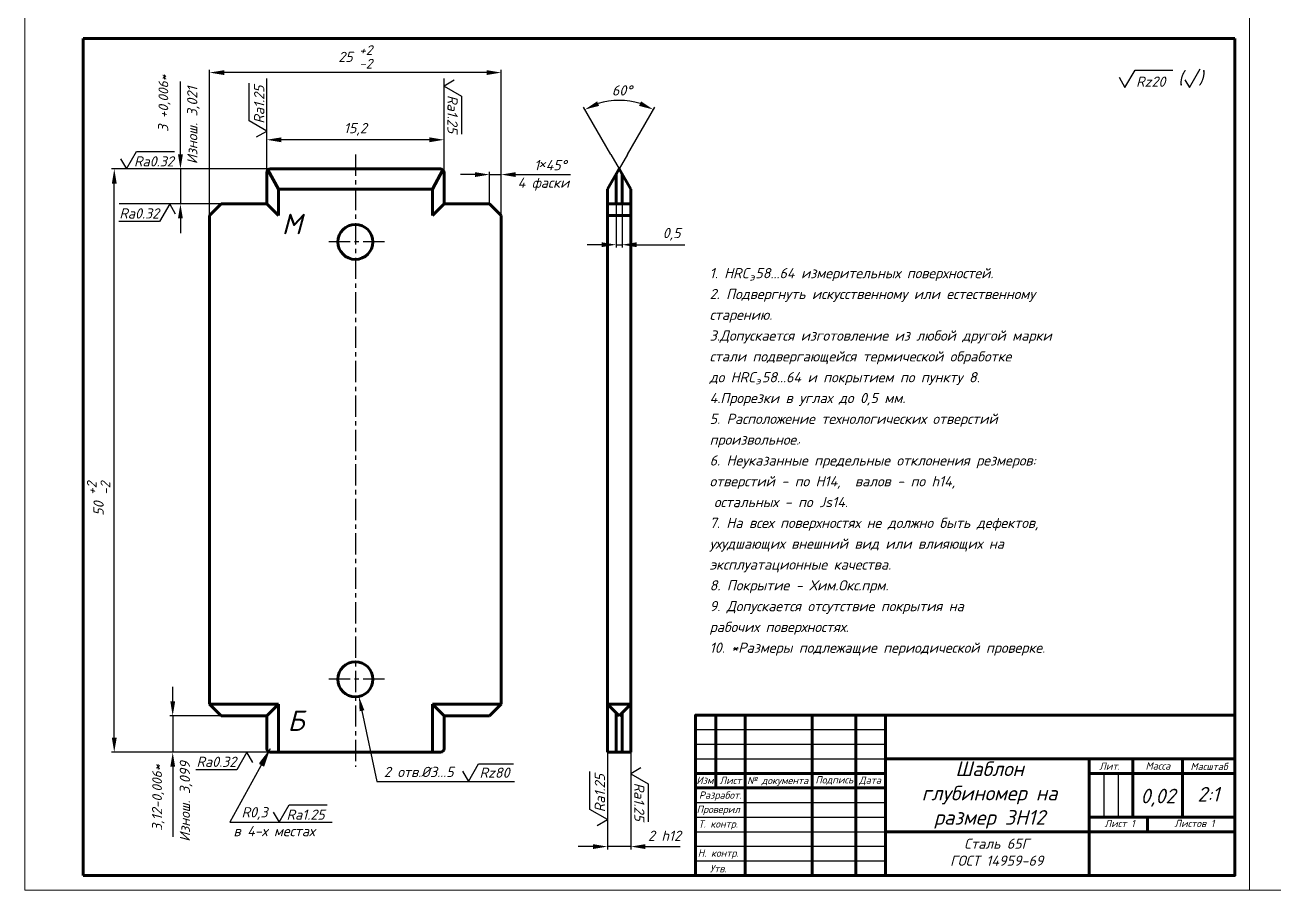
# Model space of a CAD drawing. Extents: x 3984 to 4893, y -1391 to 1983.
# Drawn here: x 4053.2 to 4481.6, y -1391.5 to -1094.9 of the extents above; entities that cross this region are included whole.
import ezdxf
from ezdxf.enums import TextEntityAlignment as Align

# ---------------------------------------------------------------- set-up
doc = ezdxf.new("R2010")
doc.units = 0
doc.header["$MEASUREMENT"] = 0
for name, pattern in [('DASHDOTX2', [2, 1, -0.5, 0, -0.5]), ('K5LT_AXLED', [11.807581, 7.307581, -1.5, 1.5, -1.5]), ('K5LT_BASIC', [0])]:
    doc.linetypes.add(name, pattern=pattern)
doc.layers.add('0 VIEW0', color=7, linetype='Continuous')
doc.layers.add('OSI', color=18, linetype='DASHDOTX2')
doc.layers.add('Обводка', color=7, linetype='Continuous', lineweight=30)
doc.styles.get("Standard").update_dxf_attribs({"font": 'isocpeui.ttf', "height": 3.5})
doc.dimstyles.new('AM_ISO', dxfattribs={"dimtxt": 3.5, "dimasz": 5, "dimexe": 1, "dimexo": 1, "dimgap": 1.5, "dimtad": 3, "dimtoh": 1, "dimdsep": 46, "dimtxsty": 'Standard', "dimcen": 0, "dimclrd": 256, "dimclre": 256, "dimclrt": 256, "dimadec": 0, "dimazin": 2, "dimtp": 0.1, "dimtm": 0.1, "dimtfac": 0.71, "dimtmove": 0, "dimatfit": 2, "dimfxl": 1, "dimlwd": -1, "dimlwe": -1, "dimarcsym": 1})
doc.dimstyles.new('AM_ISO$3', dxfattribs={"dimtxt": 3.5, "dimasz": 5, "dimexe": 1, "dimexo": 1, "dimgap": 1.5, "dimtad": 3, "dimtoh": 1, "dimdsep": 46, "dimtxsty": 'Standard', "dimcen": 0, "dimclrd": 256, "dimclre": 256, "dimclrt": 256, "dimadec": 0, "dimazin": 2, "dimtp": 0.1, "dimtm": 0.1, "dimtfac": 0.71, "dimtofl": 0, "dimtmove": 0, "dimatfit": 0, "dimfxl": 1, "dimlwd": -1, "dimlwe": -1, "dimarcsym": 1})

# ---------------------------------------------------------------- blocks, each defined once
blk = doc.blocks.new('*D460')
at = {"layer": '0 VIEW0', "transparency": 16777216}
for p, q in [((4103.92, -1326.75), (4103.92, -1321.75)), ((4135.17, -1331.75), (4102.92, -1331.75)), ((4103.92, -1331.75), (4103.92, -1344.23)), ((4139.17, -1344.23), (4102.92, -1344.23)), ((4103.92, -1349.23), (4103.92, -1354.23))]:
    blk.add_line(p, q, dxfattribs=at)
at = {"layer": '0 VIEW0', "lineweight": 30, "transparency": 16777216}
for points in [[(4103.09, -1326.75), (4104.76, -1326.75), (4103.92, -1331.75)], [(4103.09, -1349.23), (4104.76, -1349.23), (4103.92, -1344.23)]]:
    blk.add_solid(points, dxfattribs=at)
at = {"layer": 'Defpoints', "color": 0, "lineweight": 30, "transparency": 16777216}
for p in [(4136.17, -1331.75), (4103.92, -1344.23), (4140.17, -1344.23)]:
    blk.add_point(p, dxfattribs=at)
at = {"layer": '0 VIEW0', "lineweight": 30, "transparency": 16777216, "insert": (4098.96, -1359.83), "char_height": 3.5, "attachment_point": 5, "rotation": 90}
blk.add_mtext('\\A1;3,12{\\H3.33-0,006}*', dxfattribs=at)
blk = doc.blocks.new('*D461')
at = {"layer": '0 VIEW0', "transparency": 16777216}
for p, q in [((4106.57, -1139.23), (4106.57, -1134.23)), ((4165.57, -1144.23), (4105.57, -1144.23)), ((4106.57, -1144.23), (4106.57, -1156.21)), ((4135.17, -1156.21), (4105.57, -1156.21)), ((4106.57, -1161.21), (4106.57, -1166.21))]:
    blk.add_line(p, q, dxfattribs=at)
at = {"layer": '0 VIEW0', "lineweight": 30, "transparency": 16777216}
for points in [[(4105.73, -1139.23), (4107.4, -1139.23), (4106.57, -1144.23)], [(4105.73, -1161.21), (4107.4, -1161.21), (4106.57, -1156.21)]]:
    blk.add_solid(points, dxfattribs=at)
at = {"layer": 'Defpoints', "color": 0, "lineweight": 30, "transparency": 16777216}
for p in [(4166.57, -1144.23), (4106.57, -1156.21), (4136.17, -1156.21)]:
    blk.add_point(p, dxfattribs=at)
at = {"layer": '0 VIEW0', "lineweight": 30, "transparency": 16777216, "insert": (4101.02, -1121.74), "char_height": 3.5, "attachment_point": 5, "rotation": 90}
blk.add_mtext('3 {\\H3.33\\S+0,006*', dxfattribs=at)
blk = doc.blocks.new('*D462')
at = {"layer": '0 VIEW0', "transparency": 16777216}
for p, q in [((4165.57, -1144.23), (4082.87, -1144.23)), ((4083.87, -1339.23), (4083.87, -1149.23)), ((4165.57, -1344.23), (4082.87, -1344.23))]:
    blk.add_line(p, q, dxfattribs=at)
at = {"layer": '0 VIEW0', "lineweight": 30, "transparency": 16777216}
for points in [[(4083.04, -1149.23), (4084.71, -1149.23), (4083.87, -1144.23)], [(4083.04, -1339.23), (4084.71, -1339.23), (4083.87, -1344.23)]]:
    blk.add_solid(points, dxfattribs=at)
at = {"layer": 'Defpoints', "color": 0, "lineweight": 30, "transparency": 16777216}
for p in [(4083.87, -1144.23), (4166.57, -1144.23), (4166.57, -1344.23)]:
    blk.add_point(p, dxfattribs=at)
at = {"layer": '0 VIEW0', "lineweight": 30, "transparency": 16777216, "insert": (4078.49, -1257.32), "char_height": 3.5, "attachment_point": 5, "rotation": 90}
blk.add_mtext('\\A1;50 {\\H3.33\\S+2^ -2;}', dxfattribs=at)
blk = doc.blocks.new('*D463')
at = {"layer": '0 VIEW0', "transparency": 16777216}
for p, q in [((4136.17, -1155.21), (4136.17, -1133.23)), ((4191.97, -1134.23), (4141.17, -1134.23)), ((4196.97, -1155.21), (4196.97, -1133.23))]:
    blk.add_line(p, q, dxfattribs=at)
at = {"layer": '0 VIEW0', "lineweight": 30, "transparency": 16777216}
for points in [[(4141.17, -1133.4), (4141.17, -1135.06), (4136.17, -1134.23)], [(4191.97, -1133.4), (4191.97, -1135.06), (4196.97, -1134.23)]]:
    blk.add_solid(points, dxfattribs=at)
at = {"layer": 'Defpoints', "color": 0, "lineweight": 30, "transparency": 16777216}
for p in [(4136.17, -1134.23), (4136.17, -1156.21), (4196.97, -1156.21)]:
    blk.add_point(p, dxfattribs=at)
at = {"layer": '0 VIEW0', "lineweight": 30, "transparency": 16777216, "insert": (4166.57, -1130.63), "char_height": 3.5, "attachment_point": 5}
blk.add_mtext('15,2', dxfattribs=at)
blk = doc.blocks.new('*D464')
at = {"layer": '0 VIEW0', "transparency": 16777216}
for p, q in [((4116.57, -1163.66), (4116.57, -1110.19)), ((4211.57, -1111.19), (4121.57, -1111.19)), ((4216.57, -1163.66), (4216.57, -1110.19))]:
    blk.add_line(p, q, dxfattribs=at)
at = {"layer": '0 VIEW0', "lineweight": 30, "transparency": 16777216}
for points in [[(4121.57, -1110.36), (4121.57, -1112.02), (4116.57, -1111.19)], [(4211.57, -1110.36), (4211.57, -1112.02), (4216.57, -1111.19)]]:
    blk.add_solid(points, dxfattribs=at)
at = {"layer": 'Defpoints', "color": 0, "lineweight": 30, "transparency": 16777216}
for p in [(4116.57, -1111.19), (4116.57, -1164.66), (4216.57, -1164.66)]:
    blk.add_point(p, dxfattribs=at)
at = {"layer": '0 VIEW0', "lineweight": 30, "transparency": 16777216, "insert": (4166.57, -1105.81), "char_height": 3.5, "attachment_point": 5}
blk.add_mtext('\\A1;25 {\\H3.33\\S+2^ -2;}', dxfattribs=at)
blk = doc.blocks.new('*D465')
at = {"layer": '0 VIEW0', "transparency": 16777216}
for p, q in [((4207.57, -1146.17), (4202.57, -1146.17)), ((4212.57, -1156.17), (4212.57, -1145.17)), ((4212.57, -1146.17), (4216.57, -1146.17)), ((4216.57, -1163.66), (4216.57, -1145.17)), ((4221.57, -1146.17), (4240.31, -1146.17))]:
    blk.add_line(p, q, dxfattribs=at)
at = {"layer": '0 VIEW0', "lineweight": 30, "transparency": 16777216}
for points in [[(4207.57, -1145.33), (4207.57, -1147), (4212.57, -1146.17)], [(4221.57, -1145.33), (4221.57, -1147), (4216.57, -1146.17)]]:
    blk.add_solid(points, dxfattribs=at)
at = {"layer": 'Defpoints', "color": 0, "lineweight": 30, "transparency": 16777216}
for p in [(4212.57, -1146.17), (4212.57, -1157.17), (4216.57, -1164.66)]:
    blk.add_point(p, dxfattribs=at)
at = {"layer": '0 VIEW0', "lineweight": 30, "transparency": 16777216, "insert": (4233.44, -1142.92), "char_height": 3.5, "attachment_point": 5}
blk.add_mtext('1 45%%d', dxfattribs=at)
blk = doc.blocks.new('*D466')
at = {"layer": '0 VIEW0', "transparency": 16777216}
for p, q in [((4256.02, -1153.52), (4256.02, -1171.21)), ((4258.02, -1153.25), (4258.02, -1171.21)), ((4251.02, -1170.21), (4246.02, -1170.21)), ((4256.02, -1170.21), (4258.02, -1170.21)), ((4263.02, -1170.21), (4279.54, -1170.21))]:
    blk.add_line(p, q, dxfattribs=at)
at = {"layer": '0 VIEW0', "lineweight": 30, "transparency": 16777216}
for points in [[(4251.02, -1169.37), (4251.02, -1171.04), (4256.02, -1170.21)], [(4263.02, -1169.37), (4263.02, -1171.04), (4258.02, -1170.21)]]:
    blk.add_solid(points, dxfattribs=at)
at = {"layer": 'Defpoints', "color": 0, "lineweight": 30, "transparency": 16777216}
for p in [(4258.02, -1152.25), (4256.02, -1152.52), (4256.02, -1170.21)]:
    blk.add_point(p, dxfattribs=at)
at = {"layer": '0 VIEW0', "lineweight": 30, "transparency": 16777216, "insert": (4275.05, -1166.61), "char_height": 3.5, "attachment_point": 5}
blk.add_mtext('0,5', dxfattribs=at)
blk = doc.blocks.new('*D467')
at = {"layer": '0 VIEW0', "transparency": 16777216}
for p, q in [((4261.02, -1340.16), (4261.02, -1377.58)), ((4253.02, -1341.06), (4253.02, -1377.58)), ((4248.02, -1376.58), (4243.02, -1376.58)), ((4261.02, -1376.58), (4253.02, -1376.58)), ((4266.02, -1376.58), (4271.02, -1376.58))]:
    blk.add_line(p, q, dxfattribs=at)
at = {"layer": '0 VIEW0', "lineweight": 30, "transparency": 16777216}
for points in [[(4248.02, -1375.75), (4248.02, -1377.42), (4253.02, -1376.58)], [(4266.02, -1375.75), (4266.02, -1377.42), (4261.02, -1376.58)]]:
    blk.add_solid(points, dxfattribs=at)
at = {"layer": 'Defpoints', "color": 0, "lineweight": 30, "transparency": 16777216}
for p in [(4253.02, -1340.06), (4261.02, -1339.16), (4253.02, -1376.58)]:
    blk.add_point(p, dxfattribs=at)
at = {"layer": '0 VIEW0', "lineweight": 30, "transparency": 16777216, "insert": (4272.58, -1372.87), "char_height": 3.5, "attachment_point": 5}
blk.add_mtext('2 h12', dxfattribs=at)
blk = doc.blocks.new('*D468')
at = {"layer": '0 VIEW0', "transparency": 16777216}
for p, q in [((4254.17, -1139.29), (4244.76, -1122.99)), ((4259.87, -1139.29), (4269.28, -1122.99))]:
    blk.add_line(p, q, dxfattribs=at)
blk.add_arc((4257.02, -1144.23), 23.52, 72.202, 107.798, dxfattribs=at)
at = {"layer": '0 VIEW0', "lineweight": 30, "transparency": 16777216}
for points in [[(4250.17, -1122.6), (4249.49, -1121.07), (4245.26, -1123.86)], [(4264.55, -1121.07), (4263.87, -1122.6), (4268.78, -1123.86)]]:
    blk.add_solid(points, dxfattribs=at)
at = {"layer": 'Defpoints', "color": 0, "lineweight": 30, "transparency": 16777216}
for p in [(4252.94, -1121.07), (4254.67, -1140.16), (4259.37, -1140.16), (4257.02, -1144.23)]:
    blk.add_point(p, dxfattribs=at)
at = {"layer": '0 VIEW0', "lineweight": 30, "transparency": 16777216, "insert": (4258.02, -1117.3), "char_height": 3.5, "attachment_point": 5}
blk.add_mtext('60%%d', dxfattribs=at)
blk = doc.blocks.new('*D469')
at = {"layer": '0 VIEW0', "transparency": 16777216}
for p, q in [((4168.84, -1329.99), (4173.94, -1354.23)), ((4173.94, -1354.23), (4201.18, -1354.23))]:
    blk.add_line(p, q, dxfattribs=at)
at = {"layer": '0 VIEW0', "lineweight": 30, "transparency": 16777216}
blk.add_solid([(4169.65, -1329.82), (4168.02, -1330.17), (4167.8, -1325.1)], dxfattribs=at)
at = {"layer": 'Defpoints', "color": 0, "lineweight": 30, "transparency": 16777216}
for p in [(4165.33, -1313.36), (4167.8, -1325.1)]:
    blk.add_point(p, dxfattribs=at)
at = {"layer": '0 VIEW0', "lineweight": 30, "transparency": 16777216, "insert": (4188.31, -1350.98), "char_height": 3.5, "attachment_point": 5}
blk.add_mtext('2 отв.%%c3...5', dxfattribs=at)

msp = doc.modelspace()

# ---------------------------------------------------------------- hatches: boundary and pattern name
at = {"lineweight": 30}
h = msp.add_hatch(color=18, dxfattribs=at)
h.set_gradient(color2=(0, 0, 0), one_color=1)
h.paths.add_polyline_path([(4133.658, -1348.068), (4134.389, -1348.468), (4136.791, -1344.083)])
h.paths.add_polyline_path([(4136.791, -1344.083), (4134.389, -1348.468), (4135.12, -1348.869)])

# ---------------------------------------------------------------- linework, layer by layer
at = {"linetype": 'Continuous', "lineweight": 0}
msp.add_line((4473.25, -797.474), (4473.25, -1391.474), dxfattribs=at)
at = {"lineweight": 30}
for p, q in [((4136.168, -1133.23), (4136.168, -1113.23)), ((4196.968, -1133.23), (4196.968, -1113.23)), ((4106.568, -1134.23), (4106.568, -1114.23)), ((4254.17, -1139.293), (4257.02, -1144.23)), ((4259.871, -1139.293), (4257.02, -1144.23)), ((4105.568, -1156.207), (4085.568, -1156.207)), ((4137.368, -1343.03), (4123.563, -1368.232)), ((4136.791, -1344.083), (4133.658, -1348.068)), ((4135.12, -1348.869), (4136.791, -1344.083)), ((4133.658, -1348.068), (4135.12, -1348.869)), ((4103.922, -1354.23), (4103.922, -1373.23)), ((4201.18, -1354.23), (4221.18, -1354.23)), ((4123.563, -1368.232), (4138.563, -1368.232)), ((4138.563, -1368.232), (4158.563, -1368.232)), ((4271.02, -1376.584), (4278.02, -1376.584))]:
    msp.add_line(p, q, dxfattribs=at)
at = {"linetype": 'K5LT_AXLED', "lineweight": 30}
for p, q in [((4176.568, -1169.23), (4156.568, -1169.23)), ((4176.568, -1319.23), (4156.568, -1319.23))]:
    msp.add_line(p, q, dxfattribs=at)
at = {"color": 0, "lineweight": 70}
for p, q in [((4300.25, -1331.474), (4300.25, -1386.474)), ((4323.25, -1331.474), (4323.25, -1386.474)), ((4338.25, -1331.474), (4338.25, -1386.474)), ((4418.25, -1346.474), (4348.427, -1346.474)), ((4450.25, -1346.474), (4450.25, -1366.474)), ((4418.25, -1371.474), (4348.427, -1371.474)), ((4418.25, -1371.474), (4468.25, -1371.474))]:
    msp.add_line(p, q, dxfattribs=at)
at = {"color": 0, "lineweight": 30}
for p, q in [((4348.427, -1331.474), (4348.427, -1386.474)), ((4283.25, -1336.474), (4348.25, -1336.474)), ((4348.25, -1336.474), (4348.427, -1336.474)), ((4283.25, -1341.474), (4348.25, -1341.474)), ((4348.25, -1341.474), (4348.427, -1341.474)), ((4283.25, -1346.474), (4356.968, -1346.474)), ((4348.25, -1346.474), (4348.25, -1346.474)), ((4433.25, -1346.474), (4433.25, -1366.474)), ((4283.25, -1351.474), (4348.25, -1351.474)), ((4348.25, -1351.474), (4348.427, -1351.474)), ((4418.25, -1351.474), (4468.25, -1351.474)), ((4428.25, -1351.474), (4428.25, -1366.474)), ((4283.25, -1356.474), (4348.25, -1356.474)), ((4348.25, -1356.474), (4348.427, -1356.474)), ((4283.25, -1361.474), (4348.25, -1361.474)), ((4348.25, -1361.474), (4348.427, -1361.474)), ((4283.25, -1366.474), (4348.25, -1366.474)), ((4348.25, -1366.474), (4348.427, -1366.474)), ((4418.25, -1366.474), (4468.25, -1366.474)), ((4438.25, -1366.474), (4438.25, -1371.474)), ((4283.25, -1371.474), (4348.25, -1371.474)), ((4348.25, -1371.474), (4348.427, -1371.474)), ((4348.427, -1371.474), (4348.427, -1371.474)), ((4283.25, -1376.474), (4348.427, -1376.474)), ((4283.25, -1381.474), (4348.427, -1381.474))]:
    msp.add_line(p, q, dxfattribs=at)
at = {"linetype": 'Continuous', "lineweight": 0}
msp.add_lwpolyline([(4053.25, -1391.474), (4893.25, -1391.474), (4893.25, -797.474), (4053.25, -797.474)], close=True, dxfattribs=at)
at = {"color": 0, "lineweight": 70}
msp.add_lwpolyline([(4418.25, -1386.474), (4468.25, -1386.474), (4468.25, -1346.474), (4418.25, -1346.474)], close=True, dxfattribs=at)
at = {"layer": '0 VIEW0', "linetype": 'K5LT_BASIC', "lineweight": 60}
for p, q in [((4073.25, -1386.474), (4073.25, -1099.474)), ((4073.25, -1099.474), (4468.25, -1099.474)), ((4468.25, -1099.474), (4468.25, -1386.474)), ((4468.25, -1386.474), (4073.25, -1386.474))]:
    msp.add_line(p, q, dxfattribs=at)
at = {"layer": '0 VIEW0', "linetype": 'K5LT_AXLED', "lineweight": 30}
msp.add_line((4166.568, -1139.23), (4166.568, -1349.23), dxfattribs=at)
at = {"layer": '0 VIEW0', "linetype": 'K5LT_BASIC', "lineweight": 70}
for p, q in [((4136.168, -1156.207), (4136.168, -1145.43)), ((4136.519, -1144.582), (4140.168, -1151.159)), ((4137.368, -1144.23), (4166.568, -1144.23)), ((4195.768, -1144.23), (4166.568, -1144.23)), ((4196.616, -1144.582), (4192.968, -1151.159)), ((4196.968, -1156.207), (4196.968, -1145.43)), ((4257.02, -1144.23), (4253.02, -1151.159)), ((4256.02, -1145.963), (4256.02, -1156.207)), ((4257.02, -1144.23), (4261.02, -1151.159)), ((4258.02, -1145.963), (4258.02, -1156.207)), ((4140.168, -1151.159), (4166.568, -1151.159)), ((4140.168, -1151.159), (4140.168, -1160.207)), ((4192.968, -1151.159), (4166.568, -1151.159)), ((4192.968, -1151.159), (4192.968, -1160.207)), ((4253.02, -1151.159), (4253.02, -1344.23)), ((4261.02, -1151.159), (4261.02, -1344.23)), ((4120.568, -1156.207), (4116.568, -1160.207)), ((4120.568, -1156.207), (4136.168, -1156.207)), ((4136.168, -1156.207), (4140.168, -1160.207)), ((4196.968, -1156.207), (4192.968, -1160.207)), ((4212.568, -1156.207), (4196.968, -1156.207)), ((4212.568, -1156.207), (4216.568, -1160.207)), ((4253.02, -1156.207), (4261.02, -1156.207)), ((4116.568, -1327.75), (4116.568, -1160.207)), ((4216.568, -1327.75), (4216.568, -1160.207)), ((4253.02, -1160.207), (4261.02, -1160.207)), ((4120.568, -1331.75), (4116.568, -1327.75)), ((4116.568, -1327.75), (4140.168, -1327.75)), ((4136.168, -1331.75), (4140.168, -1327.75)), ((4140.168, -1327.75), (4140.168, -1344.23)), ((4216.568, -1327.75), (4192.968, -1327.75)), ((4196.968, -1331.75), (4192.968, -1327.75)), ((4192.968, -1327.75), (4192.968, -1344.23)), ((4212.568, -1331.75), (4216.568, -1327.75)), ((4253.02, -1327.75), (4261.02, -1327.75)), ((4253.02, -1327.75), (4257.02, -1331.75)), ((4261.02, -1327.75), (4257.02, -1331.75)), ((4136.168, -1331.75), (4120.568, -1331.75)), ((4136.168, -1343.03), (4136.168, -1331.75)), ((4196.968, -1331.75), (4212.568, -1331.75)), ((4196.968, -1343.03), (4196.968, -1331.75)), ((4256.02, -1330.75), (4256.02, -1344.23)), ((4258.02, -1330.75), (4258.02, -1344.23)), ((4166.568, -1344.23), (4137.368, -1344.23)), ((4166.568, -1344.23), (4195.768, -1344.23)), ((4253.02, -1344.23), (4261.02, -1344.23))]:
    msp.add_line(p, q, dxfattribs=at)
for centre in [(4166.568, -1169.23), (4166.568, -1319.23)]:
    msp.add_circle(centre, 6, dxfattribs=at)
for centre, start, end in [((4137.368, -1145.43), 90, 180), ((4195.768, -1145.43), 0, 90), ((4137.368, -1343.03), 180, 270), ((4195.768, -1343.03), 270, 0)]:
    msp.add_arc(centre, 1.2, start, end, dxfattribs=at)
at = {"layer": 'OSI', "color": 0, "linetype": 'ByBlock', "lineweight": 30}
for p, q in [((4200.468, -1113.806), (4196.968, -1115.826)), ((4428.486, -1112.814), (4430.507, -1116.314)), ((4430.507, -1116.314), (4433.971, -1110.314)), ((4451.089, -1113.68), (4452.61, -1116.314)), ((4452.61, -1116.314), (4456.306, -1109.912)), ((4196.968, -1115.826), (4202.968, -1119.291)), ((4136.168, -1131.246), (4130.168, -1127.782)), ((4132.668, -1133.267), (4136.168, -1131.246)), ((4088.087, -1144.23), (4091.551, -1138.23)), ((4086.066, -1140.73), (4088.087, -1144.23)), ((4102.902, -1156.207), (4099.438, -1162.207)), ((4104.923, -1159.707), (4102.902, -1156.207)), ((4129.354, -1344.23), (4125.89, -1350.23)), ((4131.375, -1347.73), (4129.354, -1344.23)), ((4205.319, -1354.23), (4208.783, -1348.23)), ((4203.298, -1350.73), (4205.319, -1354.23)), ((4264.52, -1349.613), (4261.02, -1351.634)), ((4261.02, -1351.634), (4267.02, -1355.098)), ((4140.403, -1368.232), (4143.867, -1362.232)), ((4138.382, -1364.732), (4140.403, -1368.232)), ((4253.02, -1367.346), (4247.02, -1363.882)), ((4249.52, -1369.367), (4253.02, -1367.346))]:
    msp.add_line(p, q, dxfattribs=at)
at = {"layer": 'OSI', "linetype": 'ByBlock', "lineweight": 30}
for p, q in [((4433.971, -1110.314), (4446.971, -1110.314)), ((4130.168, -1127.782), (4130.168, -1114.782)), ((4202.968, -1119.291), (4202.968, -1132.291)), ((4091.551, -1138.23), (4104.551, -1138.23)), ((4099.438, -1162.207), (4085.438, -1162.207)), ((4208.783, -1348.23), (4220.783, -1348.23)), ((4125.89, -1350.23), (4111.89, -1350.23)), ((4247.02, -1363.882), (4247.02, -1350.882)), ((4267.02, -1355.098), (4267.02, -1368.098)), ((4143.867, -1362.232), (4156.867, -1362.232))]:
    msp.add_line(p, q, dxfattribs=at)
at = {"layer": 'Обводка', "color": 0, "lineweight": 70}
for p, q in [((4290.25, -1331.474), (4290.25, -1356.474)), ((4300.25, -1331.474), (4300.25, -1386.474)), ((4323.25, -1331.474), (4323.25, -1386.474)), ((4338.25, -1331.474), (4338.25, -1386.474)), ((4348.427, -1331.474), (4348.427, -1386.474)), ((4418.25, -1346.474), (4418.25, -1386.474)), ((4433.25, -1346.474), (4433.25, -1366.474)), ((4450.25, -1346.474), (4450.25, -1366.474)), ((4283.25, -1351.474), (4348.427, -1351.474)), ((4418.25, -1351.474), (4468.25, -1351.474)), ((4283.25, -1356.474), (4348.427, -1356.474)), ((4418.25, -1366.474), (4468.25, -1366.474)), ((4438.25, -1366.474), (4438.25, -1371.474))]:
    msp.add_line(p, q, dxfattribs=at)
at = {"layer": 'Обводка', "color": 0, "lineweight": 30}
msp.add_line((4423.25, -1351.474), (4423.25, -1366.474), dxfattribs=at)
at = {"layer": 'Обводка', "color": 0, "lineweight": 70}
msp.add_lwpolyline([(4283.25, -1386.474), (4468.25, -1386.474), (4468.25, -1331.474), (4283.25, -1331.474)], close=True, dxfattribs=at)

# ---------------------------------------------------------------- texts
at = {"color": 0, "lineweight": 30}
for s, p in [('Лит.', (4425.207, -1349.004)), ('Масса', (4441.825, -1348.926)), ('Масштаб', (4459.372, -1349.121)), ('Изм.', (4286.825, -1353.875)), ('№ документа', (4311.409, -1354.259)), ('Подпись', (4330.832, -1353.891)), ('Дата', (4343.089, -1354.063)), ('Разработ.', (4291.686, -1359.275)), ('Проверил', (4291.017, -1364.152)), ('Т. контр.', (4291.017, -1369.152)), ('Лист 1', (4428.695, -1368.664)), ('Листов 1', (4454.35, -1368.644)), ('Н. контр.', (4291.017, -1379.152)), ('Утв.', (4291.017, -1384.152))]:
    msp.add_text(s, height=2.5, dxfattribs=at).set_placement(p, align=Align.MIDDLE)
msp.add_text('Лист', height=2.5, dxfattribs=at).set_placement((4298.993, -1355.133), align=Align.RIGHT)
at = {"lineweight": 30, "char_height": 3.5, "width": 28.86022, "attachment_point": 1, "rotation": 90}
for s, insert in [('Изнош. 3,021', (4108.865, -1142.585)), ('Изнош. 3,099', (4106.332, -1374.918))]:
    msp.add_mtext(s, dxfattribs=dict(at, insert=insert))
at = {"lineweight": 30, "attachment_point": 1}
for s, insert, char_height, width in [('4 фаски', (4222.21, -1147.209), 3.5, 18.73628), ('э', (4301.826, -1179.983), 2.5, 1.97078), ('э', (4303.903, -1215.547), 2.5, 1.97078), ('0,02', (4435.878, -1356.75), 5, 8.7803), ('R0,3', (4127.537, -1363.058), 3.5, 0.8658), ('в 4-х местах', (4124.758, -1369.526), 3.5, 35.51492), ('\\pxqc;Сталь 65Г\\PГОСТ 14959-69', (4367.599, -1373.825), 3.5, 37.88276)]:
    msp.add_mtext(s, dxfattribs=dict(at, insert=insert, char_height=char_height, width=width))
at = {"layer": '0 VIEW0', "lineweight": 30}
for s, p in [('М', (4141.327, -1166.607)), ('Б', (4143.327, -1336.902))]:
    msp.add_text(s, height=7, dxfattribs=at).set_placement(p)
at = {"layer": '0 VIEW0'}
for s, p in [('1. HRC 58...64 измерительных поверхностей.', (4288.073, -1181.709)), ('2. Подвергнуть искусственному или естественному', (4288.073, -1188.844)), ('старению.', (4288.073, -1195.98)), ('3.Допускается изготовление из любой другой марки', (4288.073, -1203.116)), ('стали подвергающейся термической обработке', (4288.073, -1210.252)), ('до HRC 58...64 и покрытием по пункту 8.', (4288.073, -1217.388)), ('4.Прорезки в углах до 0,5 мм.', (4288.073, -1224.524)), ('5. Расположение технологических отверстий', (4288.073, -1231.659)), ('произвольное.', (4288.073, -1238.795)), ('.', (4318.321, -1238.351)), ('6. Неуказанные предельные отклонения резмеров:', (4288.073, -1245.931)), ('отверстий - по H14,', (4288.073, -1253.067)), ('валов - по h14,', (4337.894, -1253.067)), ('остальных - по Js14.', (4289.555, -1260.203)), ('7. На всех поверхностях не должно быть дефектов,', (4288.073, -1267.338)), ('ухудшающих внешний вид или влияющих на ', (4288.073, -1274.474)), ('эксплуатационные качества.', (4288.073, -1281.61)), ('8. Покрытие - Хим.Окс.прм.', (4288.073, -1288.746)), ('9. Допускается отсутствие покрытия на', (4288.073, -1295.882)), ('рабочих поверхностях.', (4288.073, -1303.017)), ('10. *Размеры подлежащие периодической проверке.', (4288.073, -1310.153))]:
    msp.add_text(s, height=3.5, dxfattribs=at).set_placement(p)
at = {"layer": 'OSI', "color": 0, "linetype": 'ByBlock', "lineweight": 30, "attachment_point": 1}
for s, insert, char_height, width in [('Rz20', (4434.341, -1112.549), 3.5, 4.06839), ('(', (4448.749, -1110.726), 4.5, 1.91148), (')', (4455.734, -1110.715), 4.5, 1.91148), ('Ra0.32', (4090.645, -1139.885), 3.5, 4.06839), ('Ra0.32', (4085.62, -1157.731), 3.5, 4.06839), ('Ra0.32', (4112.072, -1345.754), 3.5, 4.06839), ('Rz80', (4209.153, -1349.493), 3.5, 4.06839), ('2:1', (4455.383, -1356.141), 5, 8.00699), ('Ra1.25', (4142.961, -1363.887), 3.5, 4.06839)]:
    msp.add_mtext(s, dxfattribs=dict(at, insert=insert, char_height=char_height, width=width))
at = {"layer": 'OSI', "color": 0, "linetype": 'ByBlock', "lineweight": 30, "char_height": 3.5, "width": 4.06839, "attachment_point": 1}
for insert, rotation in [((4131.822, -1128.688), 90), ((4201.662, -1118.886), 270), ((4248.675, -1364.788), 90), ((4265.714, -1354.693), 270)]:
    msp.add_mtext('Ra1.25', dxfattribs=dict(at, insert=insert, rotation=rotation))
at = {"layer": 'OSI', "linetype": 'ByBlock', "lineweight": 70, "insert": (4229.347, -1140.621), "char_height": 3.5, "width": 2.28574, "attachment_point": 1}
msp.add_mtext('×', dxfattribs=at)
at = {"layer": 'Обводка', "color": 0, "lineweight": 30, "insert": (4355.687, -1347.399), "char_height": 5, "width": 56.79954, "attachment_point": 1}
msp.add_mtext('\\pxqc;{\\C256;Шаблон глубиномер на размер 3Н12}', dxfattribs=at)

# ---------------------------------------------------------------- dimensions: what is measured, and where the dimension line sits
at = {"layer": '0 VIEW0', "lineweight": 30}
for base, p1, p2, text, override, picture, middle in [((4106.568, -1156.207), (4166.568, -1144.23), (4136.168, -1156.207), '3 {\\H3.33\\S+0,006*', {"dimtmove": 2}, '*D461', (4101.022, -1121.739)), ((4103.922, -1344.23), (4136.168, -1331.75), (4140.168, -1344.23), '3,12{\\H3.33-0,006}*', {"dimtmove": 2, "dimtolj": 1}, '*D460', (4098.96, -1359.825))]:
    dim = msp.add_linear_dim(base=base, p1=p1, p2=p2, angle=90, text=text, dimstyle='AM_ISO', override=override, dxfattribs=at)
    dim.commit()
    dim.dimension.update_dxf_attribs({"geometry": picture, "text_midpoint": middle, "dimtype": 160, "text_rotation": 90})
for base, p1, p2, text, override, picture, middle in [((4116.568, -1111.191), (4216.568, -1164.655), (4116.568, -1164.655), '25 {\\H3.33\\S+2^ -2;}', {"dimtolj": 1}, '*D464', (4166.568, -1111.191)), ((4253.02, -1376.584), (4261.02, -1339.162), (4253.02, -1340.057), '2 h12', {"dimtmove": 2}, '*D467', (4272.582, -1372.872))]:
    dim = msp.add_linear_dim(base=base, p1=p1, p2=p2, text=text, dimstyle='AM_ISO', override=override, dxfattribs=at)
    dim.commit()
    dim.dimension.update_dxf_attribs({"geometry": picture, "text_midpoint": middle, "dimtype": 160})
dim = msp.add_angular_dim_3p(base=(4252.936, -1121.065), center=(4257.02, -1144.23), p1=(4259.371, -1140.159), p2=(4254.67, -1140.159), text='60%%d', dimstyle='AM_ISO', override={"dimtmove": 1}, dxfattribs=at)
dim.commit()
dim.dimension.update_dxf_attribs({"geometry": '*D468', "text_midpoint": (4257.891, -1120.724), "dimtype": 165})
for base, p1, p2, text, picture, middle in [((4136.168, -1134.23), (4196.968, -1156.207), (4136.168, -1156.207), '15,2', '*D463', (4166.568, -1134.23)), ((4212.568, -1146.167), (4216.568, -1164.655), (4212.568, -1157.167), '1 45%%d', '*D465', (4233.438, -1146.167)), ((4256.02, -1170.207), (4258.02, -1152.252), (4256.02, -1152.516), '0,5', '*D466', (4275.05, -1170.207))]:
    dim = msp.add_linear_dim(base=base, p1=p1, p2=p2, text=text, dimstyle='AM_ISO', dxfattribs=at)
    dim.commit()
    dim.dimension.update_dxf_attribs({"geometry": picture, "text_midpoint": middle, "dimtype": 160})
dim = msp.add_linear_dim(base=(4083.873, -1144.23), p1=(4166.568, -1344.23), p2=(4166.568, -1144.23), angle=90, text='50 {\\H3.33\\S+2^ -2;}', dimstyle='AM_ISO', override={"dimtolj": 1}, dxfattribs=at)
dim.commit()
dim.dimension.update_dxf_attribs({"geometry": '*D462', "text_midpoint": (4083.873, -1257.321), "dimtype": 160})
dim = msp.add_diameter_dim_2p(p1=(4165.331, -1313.359), p2=(4167.805, -1325.102), text='2 отв.%%c3...5', dimstyle='AM_ISO$3', dxfattribs=at)
dim.commit()
dim.dimension.update_dxf_attribs({"geometry": '*D469', "text_midpoint": (4188.311, -1354.23), "dimtype": 163})

doc.saveas('drawing.dxf')
